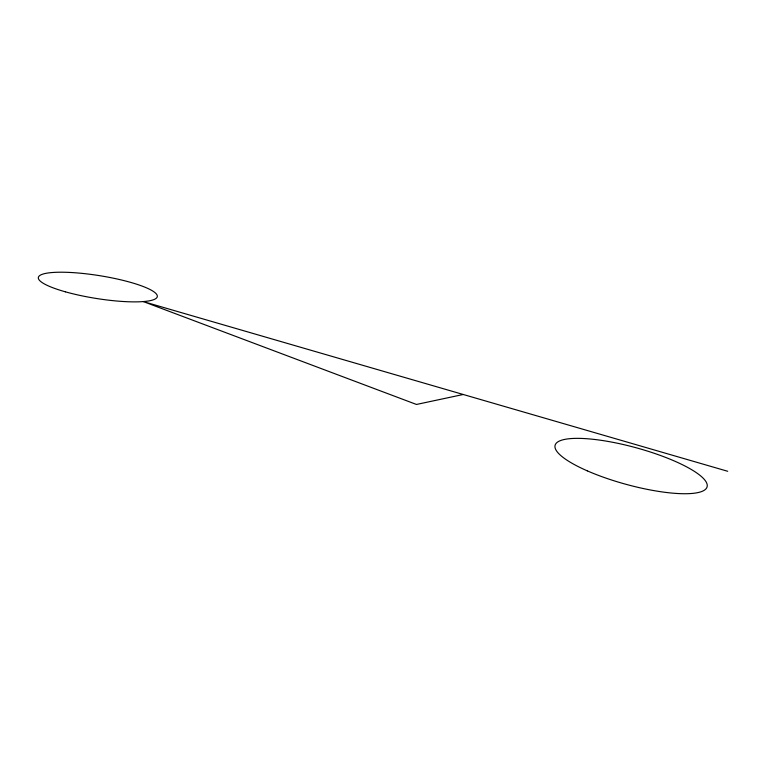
<?xml version="1.0" encoding="UTF-8"?>
<svg xmlns="http://www.w3.org/2000/svg" width="766" height="766" viewBox="0 0 766 766"><rect width="100%" height="100%" fill="white"/><g stroke="black" fill="none" stroke-linecap="round" stroke-linejoin="round"><path stroke-width="1.15" d="M463.239 394.49L416.465 404.458L143.299 301.584L727.7 471.281M65.34 291.808A60.246 11.519 9.1 0 0 157.241 296.835A60.246 11.519 9.1 0 0 70.855 272.495A60.246 11.519 9.1 0 0 65.34 291.808M587.283 470.851A78.793 18.968 15.3 0 0 706.922 487.329A78.793 18.968 15.3 0 0 599.022 440.019A78.793 18.968 15.3 0 0 587.283 470.851"/></g></svg>
